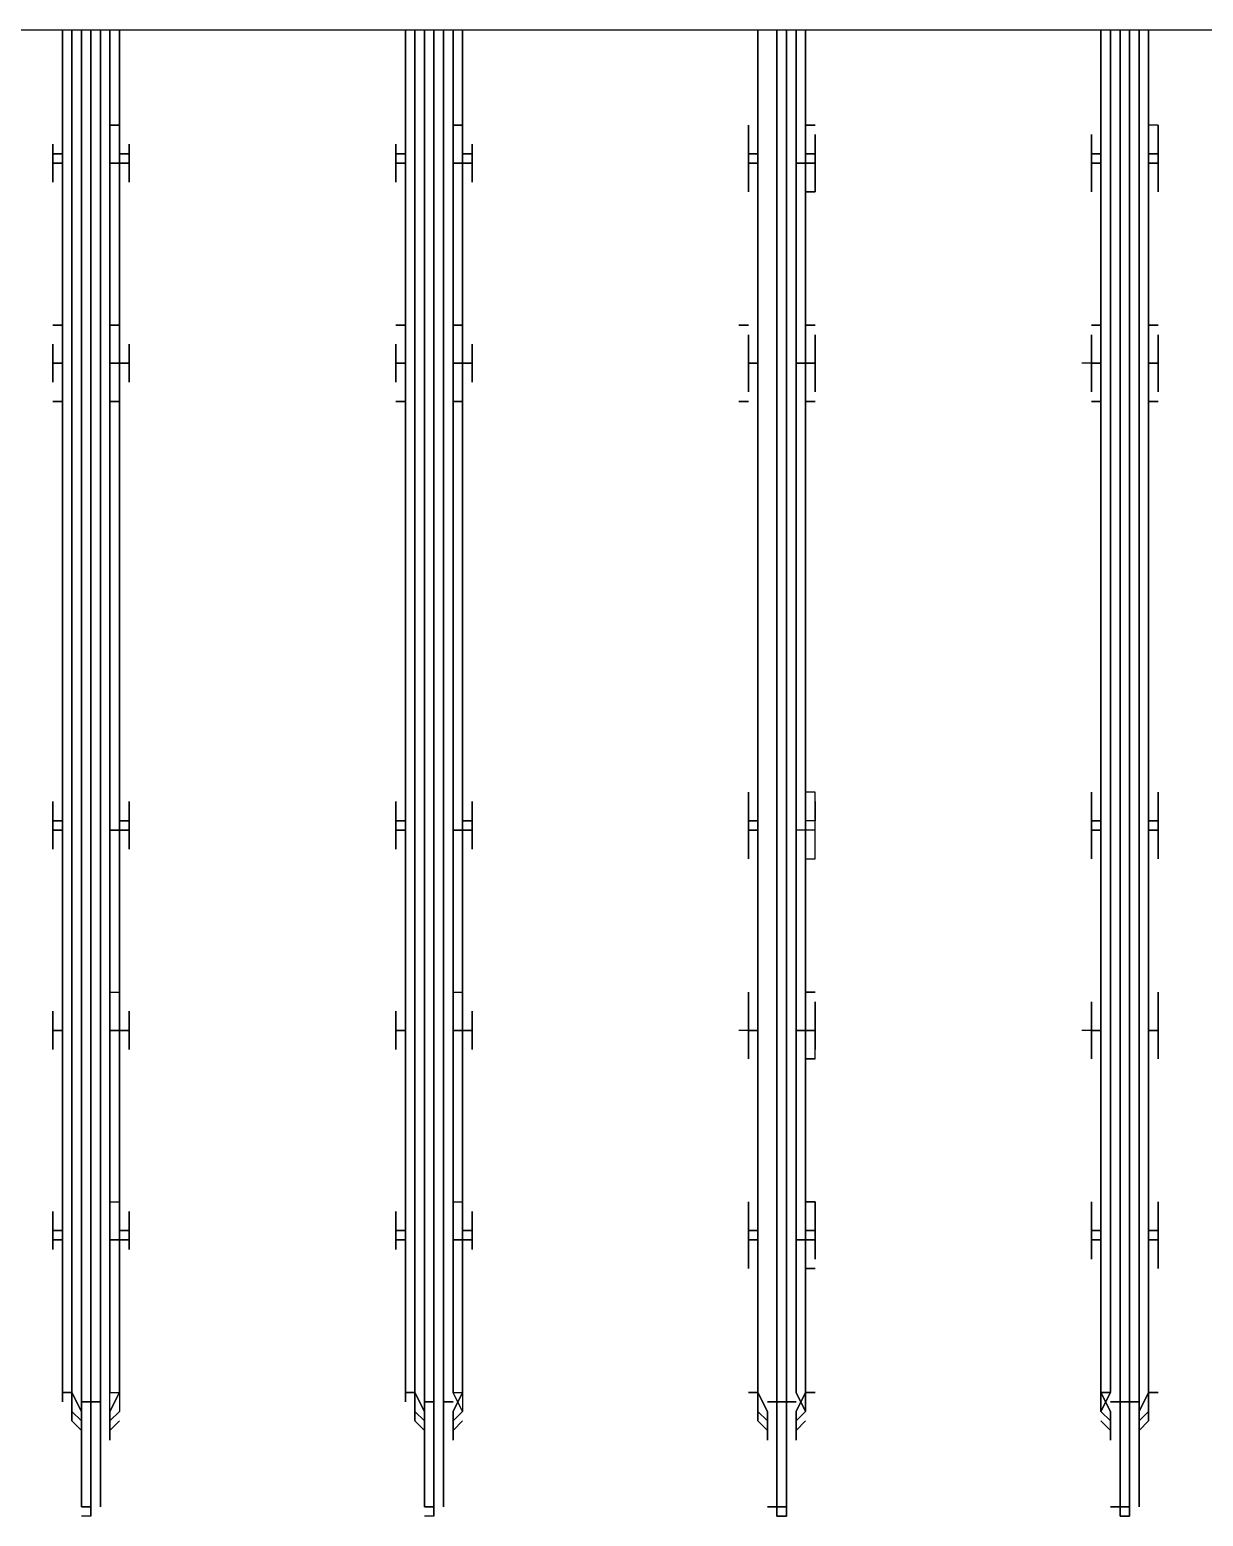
# Model space of a CAD drawing. Header units: metres. Extents: x 531759 to 532310, y 2674774 to 2675087.
# Drawn here: x 532120.488 to 532120.6583, y 2674972.9394 to 2674973.1552 of the extents above; entities that cross this region are included whole.
import ezdxf

# ---------------------------------------------------------------- set-up
doc = ezdxf.new("R2010")
doc.units = ezdxf.units.M
doc.header["$MEASUREMENT"] = 0
doc.layers.add('IDT', color=7, linetype='Continuous')

# ---------------------------------------------------------------- blocks, each defined once
blk = doc.blocks.new('IDT')
at = {"layer": 'IDT', "color": 0, "lineweight": 25}
for p, q in [((17.46103, 14.81944), (17.45965, 14.81944)), ((17.45965, 14.81944), (17.45965, 14.80284)), ((17.45965, 14.80284), (17.45965, 14.81944)), ((17.45965, 14.81944), (17.46103, 14.81944)), ((17.46103, 14.80284), (17.46103, 14.81944)), ((17.46103, 14.81944), (17.46103, 14.80284)), ((17.50944, 14.80284), (17.50944, 14.81944)), ((17.50944, 14.81944), (17.51083, 14.81944)), ((17.51083, 14.81944), (17.50944, 14.81944)), ((17.50944, 14.81944), (17.50944, 14.80284)), ((17.51083, 14.81944), (17.51083, 14.80284)), ((17.51083, 14.80284), (17.51083, 14.81944)), ((17.56062, 14.81944), (17.56062, 14.80284)), ((17.56062, 14.80284), (17.56062, 14.81944)), ((17.56062, 14.81944), (17.56062, 14.80284)), ((17.56062, 14.80284), (17.56062, 14.81944)), ((17.56062, 14.81944), (17.562, 14.81944)), ((17.61041, 14.81944), (17.61041, 14.80284)), ((17.61041, 14.80284), (17.61041, 14.81944)), ((17.61041, 14.81944), (17.61041, 14.80284)), ((17.61041, 14.80284), (17.61041, 14.81944)), ((17.61041, 14.81944), (17.6118, 14.81944)), ((17.45827, 14.80284), (17.45827, 14.81805)), ((17.45827, 14.81805), (17.45827, 14.80284)), ((17.46103, 14.81805), (17.45965, 14.81805)), ((17.45965, 14.81805), (17.46103, 14.81805)), ((17.46103, 14.80284), (17.46103, 14.81805)), ((17.46103, 14.81805), (17.46242, 14.81805)), ((17.46242, 14.81805), (17.46103, 14.81805)), ((17.46103, 14.81805), (17.46103, 14.80284)), ((17.51083, 14.81805), (17.50944, 14.81805)), ((17.50944, 14.81805), (17.50944, 14.80284)), ((17.50944, 14.80284), (17.50944, 14.81805)), ((17.50944, 14.81805), (17.51083, 14.81805)), ((17.51083, 14.80284), (17.51083, 14.81805)), ((17.51083, 14.81805), (17.51221, 14.81805)), ((17.51221, 14.81805), (17.51083, 14.81805)), ((17.51083, 14.81805), (17.51083, 14.80284)), ((17.55924, 14.80284), (17.55924, 14.81805)), ((17.55924, 14.81805), (17.55924, 14.80284)), ((17.562, 14.81805), (17.56062, 14.81805)), ((17.56062, 14.81805), (17.562, 14.81805)), ((17.562, 14.81805), (17.56062, 14.81805)), ((17.56062, 14.81805), (17.562, 14.81805)), ((17.562, 14.81805), (17.562, 14.80284)), ((17.562, 14.80284), (17.562, 14.81805)), ((17.60903, 14.80284), (17.60903, 14.81805)), ((17.60903, 14.81805), (17.60903, 14.80284)), ((17.6118, 14.81805), (17.61041, 14.81805)), ((17.61041, 14.81805), (17.6118, 14.81805)), ((17.6118, 14.81805), (17.61041, 14.81805)), ((17.61041, 14.81805), (17.6118, 14.81805)), ((17.6118, 14.80284), (17.6118, 14.81805)), ((17.6118, 14.81805), (17.6118, 14.80284)), ((17.45827, 14.80699), (17.45688, 14.8056)), ((17.45688, 14.8056), (17.45827, 14.80699)), ((17.45827, 14.80837), (17.45827, 14.80699)), ((17.45827, 14.80699), (17.45827, 14.80837)), ((17.45827, 14.80422), (17.45827, 14.80837)), ((17.45827, 14.80837), (17.45827, 14.80422)), ((17.46242, 14.80422), (17.46242, 14.80837)), ((17.46242, 14.80837), (17.46242, 14.80699)), ((17.46242, 14.80699), (17.46242, 14.80837)), ((17.46242, 14.80837), (17.46242, 14.80422)), ((17.46242, 14.80699), (17.4638, 14.8056)), ((17.4638, 14.8056), (17.46242, 14.80699)), ((17.50806, 14.80699), (17.50668, 14.8056)), ((17.50668, 14.8056), (17.50806, 14.80699)), ((17.50806, 14.80422), (17.50806, 14.80837)), ((17.50806, 14.80837), (17.50806, 14.80699)), ((17.50806, 14.80699), (17.50806, 14.80837)), ((17.50806, 14.80837), (17.50806, 14.80422)), ((17.51221, 14.80699), (17.51221, 14.80837)), ((17.51221, 14.80837), (17.51221, 14.80699)), ((17.51221, 14.80422), (17.51221, 14.80837)), ((17.51221, 14.80837), (17.51221, 14.80422)), ((17.51359, 14.8056), (17.51221, 14.80699)), ((17.51221, 14.80699), (17.51359, 14.8056)), ((17.55785, 14.80699), (17.55647, 14.8056)), ((17.55647, 14.8056), (17.55785, 14.80699)), ((17.55785, 14.80422), (17.55785, 14.80837)), ((17.55785, 14.80837), (17.55785, 14.80699)), ((17.55785, 14.80699), (17.55785, 14.80837)), ((17.55785, 14.80837), (17.55785, 14.80422)), ((17.562, 14.80699), (17.562, 14.80837)), ((17.562, 14.80837), (17.562, 14.80699)), ((17.562, 14.80422), (17.562, 14.80837)), ((17.562, 14.80837), (17.562, 14.80422)), ((17.56339, 14.8056), (17.562, 14.80699)), ((17.562, 14.80699), (17.56339, 14.8056)), ((17.60765, 14.80699), (17.60626, 14.8056)), ((17.60626, 14.8056), (17.60765, 14.80699)), ((17.60765, 14.80422), (17.60765, 14.80837)), ((17.60765, 14.80837), (17.60765, 14.80699)), ((17.60765, 14.80699), (17.60765, 14.80837)), ((17.60765, 14.80837), (17.60765, 14.80422)), ((17.6118, 14.80699), (17.6118, 14.80837)), ((17.6118, 14.80837), (17.6118, 14.80699)), ((17.6118, 14.80422), (17.6118, 14.80837)), ((17.6118, 14.80837), (17.6118, 14.80422)), ((17.61318, 14.8056), (17.6118, 14.80699)), ((17.6118, 14.80699), (17.61318, 14.8056)), ((17.45688, 14.8056), (17.45688, 14.80145)), ((17.45688, 14.80145), (17.45688, 14.8056)), ((17.45688, 14.80422), (17.45827, 14.8056)), ((17.45827, 14.8056), (17.45688, 14.80422)), ((17.45688, 14.80284), (17.45688, 14.80422)), ((17.45688, 14.80422), (17.45688, 14.80284)), ((17.45688, 14.80145), (17.45827, 14.80422)), ((17.45827, 14.80422), (17.45688, 14.80145)), ((17.46242, 14.8056), (17.4638, 14.80422)), ((17.4638, 14.80422), (17.46242, 14.8056)), ((17.46242, 14.8056), (17.4638, 14.80422)), ((17.4638, 14.80422), (17.46242, 14.8056)), ((17.4638, 14.80422), (17.46242, 14.80145)), ((17.4638, 14.80145), (17.46242, 14.80422)), ((17.46242, 14.80422), (17.4638, 14.80145)), ((17.46242, 14.80145), (17.4638, 14.80422)), ((17.4638, 14.80422), (17.4638, 14.80284)), ((17.4638, 14.80284), (17.4638, 14.80422)), ((17.50806, 14.8056), (17.50668, 14.80422)), ((17.50668, 14.80422), (17.50806, 14.8056)), ((17.50806, 14.8056), (17.50668, 14.80422)), ((17.50668, 14.80422), (17.50806, 14.8056)), ((17.50668, 14.80145), (17.50806, 14.80422)), ((17.50806, 14.80422), (17.50668, 14.80145)), ((17.50668, 14.80422), (17.50806, 14.80145)), ((17.50806, 14.80145), (17.50668, 14.80422)), ((17.50668, 14.80422), (17.50668, 14.80284)), ((17.50668, 14.80284), (17.50668, 14.80422)), ((17.51359, 14.80422), (17.51221, 14.8056)), ((17.51221, 14.8056), (17.51359, 14.80422)), ((17.51359, 14.80145), (17.51221, 14.80422)), ((17.51221, 14.80422), (17.51359, 14.80145)), ((17.51359, 14.80145), (17.51359, 14.8056)), ((17.51359, 14.8056), (17.51359, 14.80145)), ((17.51359, 14.80284), (17.51359, 14.80422)), ((17.51359, 14.80422), (17.51359, 14.80284)), ((17.55647, 14.80422), (17.55785, 14.8056)), ((17.55785, 14.8056), (17.55647, 14.80422)), ((17.55647, 14.80422), (17.55785, 14.8056)), ((17.55785, 14.8056), (17.55647, 14.80422)), ((17.55647, 14.80145), (17.55785, 14.80422)), ((17.55785, 14.80422), (17.55647, 14.80145)), ((17.55647, 14.80284), (17.55647, 14.80422)), ((17.55647, 14.80422), (17.55785, 14.80145)), ((17.55647, 14.80284), (17.55647, 14.80422)), ((17.55647, 14.80422), (17.55785, 14.80145)), ((17.562, 14.8056), (17.56339, 14.80422)), ((17.56339, 14.80422), (17.562, 14.8056)), ((17.56339, 14.80145), (17.562, 14.80422)), ((17.562, 14.80422), (17.56339, 14.80145)), ((17.56339, 14.80145), (17.56339, 14.8056)), ((17.56339, 14.8056), (17.56339, 14.80145)), ((17.56339, 14.80422), (17.56339, 14.80284)), ((17.56339, 14.80284), (17.56339, 14.80422)), ((17.60626, 14.80422), (17.60765, 14.8056)), ((17.60626, 14.80422), (17.60765, 14.8056)), ((17.60626, 14.80145), (17.60765, 14.80422)), ((17.60765, 14.80422), (17.60626, 14.80145)), ((17.60626, 14.80284), (17.60626, 14.80422)), ((17.60626, 14.80284), (17.60626, 14.80422)), ((17.60765, 14.8056), (17.60765, 14.80145)), ((17.60765, 14.8056), (17.60765, 14.80145)), ((17.6118, 14.8056), (17.61318, 14.80422)), ((17.61318, 14.80422), (17.6118, 14.8056)), ((17.61318, 14.80145), (17.6118, 14.80422)), ((17.6118, 14.80422), (17.61318, 14.80145)), ((17.61318, 14.80145), (17.61318, 14.8056)), ((17.61318, 14.8056), (17.61318, 14.80145)), ((17.61318, 14.80422), (17.61318, 14.80284)), ((17.61318, 14.80284), (17.61318, 14.80422)), ((17.45688, 14.80145), (17.45688, 14.80284)), ((17.45688, 14.80284), (17.45688, 14.80145)), ((17.45827, 14.80284), (17.45965, 14.80284)), ((17.45965, 14.80284), (17.45827, 14.80284)), ((17.45827, 14.80284), (17.45827, 14.60366)), ((17.45827, 14.60366), (17.45827, 14.80284)), ((17.45965, 14.80284), (17.46103, 14.80284)), ((17.46103, 14.80284), (17.45965, 14.80284)), ((17.45965, 14.60366), (17.45965, 14.80284)), ((17.45965, 14.80284), (17.45965, 14.60366)), ((17.46103, 14.60366), (17.46103, 14.80284)), ((17.46103, 14.80284), (17.46242, 14.80284)), ((17.46242, 14.80284), (17.46103, 14.80284)), ((17.46103, 14.80284), (17.46103, 14.60366)), ((17.46103, 14.80284), (17.46103, 14.60366)), ((17.46103, 14.60366), (17.46103, 14.80284)), ((17.4638, 14.80145), (17.4638, 14.80284)), ((17.4638, 14.80284), (17.4638, 14.80145)), ((17.50668, 14.80284), (17.50668, 14.80145)), ((17.50668, 14.80145), (17.50668, 14.80284)), ((17.50806, 14.80284), (17.50944, 14.80284)), ((17.50944, 14.80284), (17.50806, 14.80284)), ((17.50944, 14.80284), (17.50944, 14.60366)), ((17.50944, 14.60366), (17.50944, 14.80284)), ((17.51083, 14.80284), (17.50944, 14.80284)), ((17.50944, 14.80284), (17.51083, 14.80284)), ((17.50944, 14.60366), (17.50944, 14.80284)), ((17.50944, 14.80284), (17.50944, 14.60366)), ((17.51083, 14.60366), (17.51083, 14.80284)), ((17.51083, 14.80284), (17.51221, 14.80284)), ((17.51221, 14.80284), (17.51083, 14.80284)), ((17.51083, 14.80284), (17.51083, 14.60366)), ((17.51083, 14.80284), (17.51083, 14.60366)), ((17.51083, 14.60366), (17.51083, 14.80284)), ((17.51359, 14.80145), (17.51359, 14.80284)), ((17.51359, 14.80284), (17.51359, 14.80145)), ((17.55647, 14.80145), (17.55647, 14.80284)), ((17.55647, 14.80145), (17.55647, 14.80284)), ((17.55924, 14.80284), (17.55785, 14.80284)), ((17.55785, 14.80284), (17.55924, 14.80284)), ((17.55924, 14.80284), (17.55924, 14.60366)), ((17.55924, 14.60366), (17.55924, 14.80284)), ((17.562, 14.80284), (17.56062, 14.80284)), ((17.56062, 14.80284), (17.562, 14.80284)), ((17.56062, 14.80284), (17.562, 14.80284)), ((17.562, 14.80284), (17.56062, 14.80284)), ((17.56062, 14.60366), (17.56062, 14.80284)), ((17.56062, 14.80284), (17.56062, 14.60366)), ((17.56062, 14.60366), (17.56062, 14.80284)), ((17.56062, 14.80284), (17.56062, 14.60366)), ((17.562, 14.80284), (17.562, 14.60366)), ((17.562, 14.60366), (17.562, 14.80284)), ((17.56477, 14.80145), (17.56477, 14.80284)), ((17.56477, 14.80284), (17.56477, 14.80145)), ((17.60626, 14.80145), (17.60626, 14.80284)), ((17.60626, 14.80145), (17.60626, 14.80284)), ((17.61041, 14.80284), (17.60903, 14.80284)), ((17.60903, 14.80284), (17.60903, 14.60366)), ((17.60903, 14.60366), (17.60903, 14.80284)), ((17.60903, 14.80284), (17.61041, 14.80284)), ((17.61041, 14.80284), (17.6118, 14.80284)), ((17.6118, 14.80284), (17.61041, 14.80284)), ((17.61041, 14.80284), (17.6118, 14.80284)), ((17.6118, 14.80284), (17.61041, 14.80284)), ((17.61041, 14.60366), (17.61041, 14.80284)), ((17.61041, 14.80284), (17.61041, 14.60366)), ((17.61041, 14.60366), (17.61041, 14.80284)), ((17.61041, 14.80284), (17.61041, 14.60366)), ((17.6118, 14.80284), (17.6118, 14.60366)), ((17.6118, 14.60366), (17.6118, 14.80284)), ((17.61456, 14.80145), (17.61456, 14.80284)), ((17.61456, 14.80284), (17.61456, 14.80145)), ((17.4555, 14.80145), (17.45688, 14.80145)), ((17.45688, 14.80145), (17.4555, 14.80145)), ((17.45688, 14.80145), (17.45688, 14.60366)), ((17.45688, 14.60366), (17.45688, 14.80145)), ((17.45688, 14.80145), (17.45688, 14.60366)), ((17.45688, 14.60366), (17.45688, 14.80145)), ((17.46242, 14.80145), (17.4638, 14.80145)), ((17.4638, 14.80145), (17.46242, 14.80145)), ((17.46242, 14.80145), (17.46242, 14.60366)), ((17.46242, 14.60366), (17.46242, 14.80145)), ((17.4638, 14.80145), (17.4638, 14.60366)), ((17.4638, 14.60366), (17.4638, 14.80145)), ((17.50668, 14.80145), (17.50529, 14.80145)), ((17.50529, 14.80145), (17.50668, 14.80145)), ((17.50668, 14.60366), (17.50668, 14.80145)), ((17.50668, 14.80145), (17.50668, 14.60366)), ((17.50806, 14.80145), (17.50806, 14.60366)), ((17.50806, 14.60366), (17.50806, 14.80145)), ((17.51359, 14.80145), (17.51359, 14.60366)), ((17.51359, 14.60366), (17.51359, 14.80145)), ((17.51359, 14.80145), (17.51359, 14.60366)), ((17.51359, 14.60366), (17.51359, 14.80145)), ((17.51359, 14.80145), (17.51498, 14.80145)), ((17.51498, 14.80145), (17.51359, 14.80145)), ((17.55647, 14.60366), (17.55647, 14.80145)), ((17.55647, 14.80145), (17.55647, 14.60366)), ((17.55785, 14.80145), (17.55647, 14.80145)), ((17.55785, 14.80145), (17.55647, 14.80145)), ((17.55785, 14.80145), (17.55785, 14.60366)), ((17.55785, 14.60366), (17.55785, 14.80145)), ((17.56339, 14.80145), (17.56477, 14.80145)), ((17.56477, 14.80145), (17.56339, 14.80145)), ((17.56339, 14.80145), (17.56339, 14.60366)), ((17.56339, 14.60366), (17.56339, 14.80145)), ((17.56477, 14.60366), (17.56477, 14.80145)), ((17.56477, 14.80145), (17.56477, 14.60366)), ((17.60626, 14.60366), (17.60626, 14.80145)), ((17.60626, 14.80145), (17.60626, 14.60366)), ((17.60765, 14.80145), (17.60626, 14.80145)), ((17.60765, 14.80145), (17.60626, 14.80145)), ((17.60765, 14.80145), (17.60765, 14.60366)), ((17.60765, 14.60366), (17.60765, 14.80145)), ((17.61318, 14.80145), (17.61456, 14.80145)), ((17.61456, 14.80145), (17.61318, 14.80145)), ((17.61318, 14.80145), (17.61318, 14.60366)), ((17.61318, 14.60366), (17.61318, 14.80145)), ((17.61456, 14.60366), (17.61456, 14.80145)), ((17.61456, 14.80145), (17.61456, 14.60366)), ((17.4555, 14.77932), (17.4555, 14.78347)), ((17.4555, 14.78347), (17.4555, 14.77932)), ((17.4638, 14.77932), (17.4638, 14.78347)), ((17.4638, 14.78347), (17.4638, 14.77932)), ((17.50668, 14.78347), (17.50529, 14.78347)), ((17.50529, 14.78347), (17.50668, 14.78347)), ((17.50668, 14.78347), (17.50668, 14.77932)), ((17.50668, 14.77932), (17.50668, 14.78347)), ((17.51498, 14.77932), (17.51498, 14.78347)), ((17.51498, 14.78347), (17.51498, 14.77932)), ((17.55647, 14.77932), (17.55647, 14.78347)), ((17.55647, 14.78347), (17.55647, 14.77932)), ((17.56477, 14.77932), (17.56477, 14.78347)), ((17.56477, 14.78347), (17.56477, 14.77379)), ((17.60626, 14.77932), (17.60626, 14.78347)), ((17.60626, 14.78347), (17.60626, 14.77932)), ((17.61456, 14.77932), (17.61456, 14.78347)), ((17.61456, 14.78347), (17.61456, 14.77379)), ((17.4555, 14.78071), (17.4555, 14.78209)), ((17.4555, 14.78209), (17.4555, 14.78071)), ((17.4555, 14.78071), (17.4555, 14.77932)), ((17.4555, 14.77932), (17.4555, 14.78071)), ((17.46518, 14.78209), (17.46518, 14.78071)), ((17.46518, 14.78071), (17.46518, 14.78209)), ((17.46518, 14.78071), (17.46518, 14.77932)), ((17.46518, 14.77932), (17.46518, 14.78071)), ((17.50529, 14.78071), (17.50529, 14.78209)), ((17.50529, 14.78209), (17.50529, 14.78071)), ((17.50529, 14.77932), (17.50529, 14.78071)), ((17.50529, 14.78071), (17.50529, 14.77932)), ((17.51498, 14.78071), (17.51498, 14.78209)), ((17.51498, 14.78209), (17.51498, 14.78071)), ((17.51498, 14.77932), (17.51498, 14.78071)), ((17.51498, 14.78071), (17.51498, 14.77932)), ((17.55509, 14.77932), (17.55509, 14.78071)), ((17.55509, 14.78071), (17.55509, 14.77932)), ((17.55647, 14.78071), (17.55647, 14.78209)), ((17.55647, 14.78209), (17.55647, 14.78071)), ((17.56477, 14.78209), (17.56477, 14.78071)), ((17.56477, 14.78071), (17.56477, 14.78209)), ((17.56615, 14.77932), (17.56615, 14.78071)), ((17.56615, 14.78071), (17.56615, 14.77932)), ((17.60488, 14.77932), (17.60488, 14.78071)), ((17.60488, 14.78071), (17.60488, 14.77932)), ((17.60626, 14.78071), (17.60626, 14.78209)), ((17.60626, 14.78209), (17.60626, 14.78071)), ((17.61456, 14.78209), (17.61456, 14.78071)), ((17.61456, 14.78071), (17.61456, 14.78209)), ((17.61595, 14.77932), (17.61595, 14.78071)), ((17.61595, 14.78071), (17.61595, 14.77932)), ((17.4555, 14.77932), (17.45688, 14.77932)), ((17.45688, 14.77932), (17.4555, 14.77932)), ((17.4555, 14.77932), (17.4555, 14.77794)), ((17.4555, 14.77794), (17.4555, 14.77932)), ((17.4555, 14.77794), (17.4555, 14.77932)), ((17.4555, 14.77932), (17.4555, 14.77794)), ((17.4638, 14.77794), (17.4638, 14.77932)), ((17.4638, 14.77932), (17.4638, 14.77794)), ((17.46518, 14.77932), (17.4638, 14.77932)), ((17.4638, 14.77932), (17.46518, 14.77932)), ((17.46518, 14.77794), (17.46518, 14.77932)), ((17.46518, 14.77932), (17.46518, 14.77794)), ((17.50529, 14.77794), (17.50529, 14.77932)), ((17.50529, 14.77932), (17.50529, 14.77794)), ((17.50668, 14.77932), (17.50529, 14.77932)), ((17.50529, 14.77932), (17.50668, 14.77932)), ((17.50668, 14.77379), (17.50668, 14.77932)), ((17.50668, 14.77932), (17.50806, 14.77932)), ((17.50806, 14.77932), (17.50668, 14.77932)), ((17.50668, 14.77932), (17.50668, 14.77794)), ((17.51359, 14.77932), (17.51498, 14.77932)), ((17.51498, 14.77932), (17.51359, 14.77932)), ((17.51498, 14.77932), (17.51498, 14.77518)), ((17.51498, 14.77794), (17.51498, 14.77932)), ((17.51498, 14.77932), (17.51498, 14.77794)), ((17.51498, 14.77794), (17.51498, 14.77932)), ((17.55509, 14.77794), (17.55509, 14.77932)), ((17.55509, 14.77932), (17.55509, 14.77794)), ((17.55647, 14.77932), (17.55509, 14.77932)), ((17.55509, 14.77932), (17.55647, 14.77932)), ((17.55785, 14.77932), (17.55647, 14.77932)), ((17.55647, 14.77932), (17.55785, 14.77932)), ((17.55647, 14.77794), (17.55647, 14.77932)), ((17.55647, 14.77932), (17.55647, 14.77379)), ((17.56477, 14.77794), (17.56477, 14.77932)), ((17.56477, 14.77932), (17.56615, 14.77932)), ((17.56615, 14.77932), (17.56477, 14.77932)), ((17.56615, 14.77794), (17.56615, 14.77932)), ((17.56615, 14.77932), (17.56615, 14.77794)), ((17.60488, 14.77794), (17.60488, 14.77932)), ((17.60488, 14.77932), (17.60488, 14.77794)), ((17.60626, 14.77932), (17.60488, 14.77932)), ((17.60488, 14.77932), (17.60626, 14.77932)), ((17.60765, 14.77932), (17.60626, 14.77932)), ((17.60626, 14.77932), (17.60765, 14.77932)), ((17.60626, 14.77794), (17.60626, 14.77932)), ((17.60626, 14.77932), (17.60626, 14.77379)), ((17.61456, 14.77794), (17.61456, 14.77932)), ((17.61456, 14.77932), (17.61595, 14.77932)), ((17.61595, 14.77932), (17.61456, 14.77932)), ((17.61595, 14.77794), (17.61595, 14.77932)), ((17.61595, 14.77932), (17.61595, 14.77794)), ((17.4555, 14.77794), (17.45688, 14.77794)), ((17.45688, 14.77794), (17.4555, 14.77794)), ((17.4555, 14.77794), (17.4555, 14.77379)), ((17.4555, 14.77518), (17.4555, 14.77794)), ((17.4555, 14.77794), (17.4555, 14.77379)), ((17.4555, 14.77518), (17.4555, 14.77794)), ((17.4638, 14.77379), (17.4638, 14.77794)), ((17.4638, 14.77794), (17.46518, 14.77794)), ((17.46518, 14.77794), (17.4638, 14.77794)), ((17.4638, 14.77794), (17.4638, 14.77379)), ((17.46518, 14.77518), (17.46518, 14.77794)), ((17.46518, 14.77794), (17.46518, 14.77518)), ((17.50529, 14.77518), (17.50529, 14.77794)), ((17.50529, 14.77794), (17.50529, 14.77518)), ((17.50668, 14.77794), (17.50529, 14.77794)), ((17.50529, 14.77794), (17.50668, 14.77794)), ((17.50668, 14.77794), (17.50668, 14.77379)), ((17.51498, 14.77794), (17.51359, 14.77794)), ((17.51359, 14.77794), (17.51498, 14.77794)), ((17.51498, 14.77518), (17.51498, 14.77794)), ((17.51498, 14.77794), (17.51498, 14.77379)), ((17.51498, 14.77379), (17.51498, 14.77794)), ((17.55647, 14.77794), (17.55509, 14.77794)), ((17.55509, 14.77794), (17.55647, 14.77794)), ((17.55509, 14.77518), (17.55509, 14.77794)), ((17.55509, 14.77794), (17.55509, 14.77518)), ((17.55647, 14.77379), (17.55647, 14.77794)), ((17.56477, 14.77379), (17.56477, 14.77794)), ((17.56477, 14.77794), (17.56615, 14.77794)), ((17.56615, 14.77794), (17.56477, 14.77794)), ((17.56615, 14.77518), (17.56615, 14.77794)), ((17.56615, 14.77794), (17.56615, 14.77518)), ((17.60626, 14.77794), (17.60488, 14.77794)), ((17.60488, 14.77794), (17.60626, 14.77794)), ((17.60488, 14.77518), (17.60488, 14.77794)), ((17.60488, 14.77794), (17.60488, 14.77518)), ((17.60626, 14.77379), (17.60626, 14.77794)), ((17.61456, 14.77379), (17.61456, 14.77794)), ((17.61456, 14.77794), (17.61595, 14.77794)), ((17.61595, 14.77794), (17.61456, 14.77794)), ((17.61595, 14.77518), (17.61595, 14.77794)), ((17.61595, 14.77794), (17.61595, 14.77518)), ((17.4555, 14.77379), (17.4555, 14.77518)), ((17.4555, 14.77379), (17.4555, 14.77518)), ((17.46518, 14.77518), (17.46518, 14.77379)), ((17.46518, 14.77379), (17.46518, 14.77518)), ((17.50529, 14.77379), (17.50529, 14.77518)), ((17.50529, 14.77518), (17.50529, 14.77379)), ((17.51498, 14.77379), (17.51498, 14.77518)), ((17.51498, 14.77518), (17.51498, 14.77379)), ((17.55647, 14.77379), (17.55647, 14.77518)), ((17.55647, 14.77518), (17.55647, 14.77379)), ((17.56477, 14.77518), (17.56477, 14.77379)), ((17.56477, 14.77379), (17.56477, 14.77518)), ((17.60626, 14.77379), (17.60626, 14.77518)), ((17.60626, 14.77518), (17.60626, 14.77379)), ((17.61456, 14.77518), (17.61456, 14.77379)), ((17.61456, 14.77379), (17.61456, 14.77518)), ((17.50529, 14.77379), (17.50668, 14.77379)), ((17.50668, 14.77379), (17.50529, 14.77379)), ((17.55785, 14.77379), (17.55647, 14.77379)), ((17.60765, 14.77379), (17.60626, 14.77379)), ((17.4555, 14.75166), (17.4555, 14.75304)), ((17.4555, 14.75304), (17.4555, 14.75166)), ((17.4555, 14.7489), (17.4555, 14.75304)), ((17.4555, 14.75304), (17.4555, 14.7489)), ((17.4638, 14.7489), (17.4638, 14.75304)), ((17.4638, 14.75304), (17.4638, 14.7489)), ((17.46518, 14.75166), (17.46518, 14.75304)), ((17.46518, 14.75304), (17.46518, 14.75166)), ((17.50529, 14.75304), (17.50529, 14.75166)), ((17.50668, 14.75304), (17.50529, 14.75304)), ((17.50529, 14.75304), (17.50668, 14.75304)), ((17.50529, 14.75304), (17.50529, 14.75166)), ((17.50668, 14.7489), (17.50668, 14.75304)), ((17.50668, 14.75304), (17.50668, 14.7489)), ((17.51498, 14.75166), (17.51498, 14.75304)), ((17.51498, 14.75304), (17.51498, 14.7489)), ((17.51498, 14.75166), (17.51498, 14.75304)), ((17.51498, 14.75304), (17.51498, 14.7489)), ((17.55647, 14.7489), (17.55647, 14.75304)), ((17.55647, 14.75304), (17.55647, 14.75166)), ((17.55647, 14.75166), (17.55647, 14.75304)), ((17.55647, 14.75304), (17.55647, 14.7489)), ((17.56477, 14.75304), (17.56477, 14.75166)), ((17.56477, 14.75166), (17.56477, 14.75304)), ((17.56477, 14.7489), (17.56477, 14.75304)), ((17.56477, 14.75304), (17.56477, 14.7489)), ((17.60626, 14.7489), (17.60626, 14.75304)), ((17.60626, 14.75304), (17.60626, 14.75166)), ((17.60626, 14.75166), (17.60626, 14.75304)), ((17.60626, 14.75304), (17.60626, 14.7489)), ((17.61456, 14.75304), (17.61456, 14.75166)), ((17.61456, 14.75166), (17.61456, 14.75304)), ((17.61456, 14.7489), (17.61456, 14.75304)), ((17.61456, 14.75304), (17.61456, 14.7489)), ((17.4555, 14.75166), (17.4555, 14.7489)), ((17.4555, 14.7489), (17.4555, 14.75166)), ((17.46518, 14.7489), (17.46518, 14.75166)), ((17.46518, 14.75166), (17.46518, 14.7489)), ((17.50529, 14.7489), (17.50529, 14.75166)), ((17.50529, 14.75166), (17.50529, 14.7489)), ((17.51498, 14.74613), (17.51498, 14.75166)), ((17.51498, 14.7489), (17.51498, 14.75166)), ((17.55509, 14.7489), (17.55509, 14.75166)), ((17.55509, 14.75166), (17.55509, 14.7489)), ((17.56615, 14.7489), (17.56615, 14.75166)), ((17.56615, 14.75166), (17.56615, 14.7489)), ((17.60488, 14.7489), (17.60488, 14.75166)), ((17.60488, 14.75166), (17.60488, 14.7489)), ((17.61595, 14.7489), (17.61595, 14.75166)), ((17.61595, 14.75166), (17.61595, 14.7489)), ((17.4555, 14.7489), (17.45688, 14.7489)), ((17.45688, 14.7489), (17.4555, 14.7489)), ((17.4555, 14.74336), (17.4555, 14.7489)), ((17.4555, 14.7489), (17.45688, 14.7489)), ((17.45688, 14.7489), (17.4555, 14.7489)), ((17.4555, 14.7489), (17.4555, 14.74613)), ((17.4555, 14.74613), (17.4555, 14.7489)), ((17.4555, 14.7489), (17.45688, 14.7489)), ((17.45688, 14.7489), (17.4555, 14.7489)), ((17.4555, 14.7489), (17.4555, 14.74336)), ((17.45688, 14.7489), (17.4555, 14.7489)), ((17.4555, 14.7489), (17.45688, 14.7489)), ((17.46518, 14.7489), (17.4638, 14.7489)), ((17.4638, 14.7489), (17.46518, 14.7489)), ((17.46518, 14.7489), (17.4638, 14.7489)), ((17.4638, 14.7489), (17.4638, 14.74336)), ((17.4638, 14.74336), (17.4638, 14.7489)), ((17.4638, 14.7489), (17.46518, 14.7489)), ((17.46518, 14.7489), (17.4638, 14.7489)), ((17.4638, 14.7489), (17.46518, 14.7489)), ((17.46518, 14.7489), (17.46518, 14.74613)), ((17.46518, 14.74613), (17.46518, 14.7489)), ((17.46518, 14.7489), (17.46657, 14.7489)), ((17.50668, 14.7489), (17.50529, 14.7489)), ((17.50529, 14.7489), (17.50668, 14.7489)), ((17.50668, 14.7489), (17.50529, 14.7489)), ((17.50529, 14.7489), (17.50668, 14.7489)), ((17.50668, 14.7489), (17.50529, 14.7489)), ((17.50529, 14.7489), (17.50529, 14.74613)), ((17.50529, 14.74613), (17.50529, 14.7489)), ((17.50668, 14.7489), (17.50806, 14.7489)), ((17.50806, 14.7489), (17.50668, 14.7489)), ((17.50668, 14.7489), (17.50806, 14.7489)), ((17.50806, 14.7489), (17.50668, 14.7489)), ((17.50668, 14.7489), (17.50668, 14.74336)), ((17.50668, 14.74336), (17.50668, 14.7489)), ((17.51359, 14.7489), (17.51498, 14.7489)), ((17.51498, 14.7489), (17.51359, 14.7489)), ((17.51359, 14.7489), (17.51498, 14.7489)), ((17.51498, 14.7489), (17.51359, 14.7489)), ((17.51498, 14.7489), (17.51498, 14.74613)), ((17.51498, 14.7489), (17.51498, 14.74336)), ((17.51498, 14.74336), (17.51498, 14.7489)), ((17.51498, 14.7489), (17.51636, 14.7489)), ((17.55647, 14.7489), (17.55509, 14.7489)), ((17.55509, 14.7489), (17.55647, 14.7489)), ((17.55509, 14.7489), (17.55647, 14.7489)), ((17.55647, 14.7489), (17.55509, 14.7489)), ((17.55509, 14.7489), (17.55509, 14.74613)), ((17.55509, 14.74613), (17.55509, 14.7489)), ((17.55509, 14.7489), (17.55647, 14.7489)), ((17.55647, 14.74336), (17.55647, 14.7489)), ((17.55785, 14.7489), (17.55647, 14.7489)), ((17.55647, 14.7489), (17.55785, 14.7489)), ((17.55785, 14.7489), (17.55647, 14.7489)), ((17.55647, 14.7489), (17.55785, 14.7489)), ((17.55647, 14.7489), (17.55647, 14.74336)), ((17.56477, 14.7489), (17.56615, 14.7489)), ((17.56615, 14.7489), (17.56477, 14.7489)), ((17.56477, 14.7489), (17.56477, 14.74336)), ((17.56477, 14.74336), (17.56477, 14.7489)), ((17.56477, 14.7489), (17.56615, 14.7489)), ((17.56615, 14.7489), (17.56477, 14.7489)), ((17.56477, 14.7489), (17.56615, 14.7489)), ((17.56615, 14.74613), (17.56615, 14.7489)), ((17.56615, 14.7489), (17.56615, 14.74613)), ((17.60626, 14.7489), (17.60488, 14.7489)), ((17.60488, 14.7489), (17.60626, 14.7489)), ((17.60488, 14.7489), (17.60626, 14.7489)), ((17.60626, 14.7489), (17.60488, 14.7489)), ((17.60488, 14.7489), (17.60488, 14.74613)), ((17.60488, 14.74613), (17.60488, 14.7489)), ((17.60488, 14.7489), (17.60626, 14.7489)), ((17.60626, 14.74336), (17.60626, 14.7489)), ((17.60765, 14.7489), (17.60626, 14.7489)), ((17.60626, 14.7489), (17.60765, 14.7489)), ((17.60765, 14.7489), (17.60626, 14.7489)), ((17.60626, 14.7489), (17.60765, 14.7489)), ((17.60626, 14.7489), (17.60626, 14.74336)), ((17.61456, 14.7489), (17.61595, 14.7489)), ((17.61595, 14.7489), (17.61456, 14.7489)), ((17.61456, 14.7489), (17.61456, 14.74336)), ((17.61456, 14.74336), (17.61456, 14.7489)), ((17.61456, 14.7489), (17.61595, 14.7489)), ((17.61595, 14.7489), (17.61456, 14.7489)), ((17.61456, 14.7489), (17.61595, 14.7489)), ((17.61595, 14.74613), (17.61595, 14.7489)), ((17.61595, 14.7489), (17.61595, 14.74613)), ((17.4555, 14.74613), (17.4555, 14.74475)), ((17.4555, 14.74475), (17.4555, 14.74613)), ((17.46518, 14.74613), (17.46518, 14.74475)), ((17.46518, 14.74475), (17.46518, 14.74613)), ((17.50529, 14.74613), (17.50529, 14.74475)), ((17.50529, 14.74475), (17.50529, 14.74613)), ((17.51498, 14.74613), (17.51498, 14.74475)), ((17.51498, 14.74475), (17.51498, 14.74613)), ((17.55647, 14.74475), (17.55647, 14.74613)), ((17.55647, 14.74613), (17.55647, 14.74475)), ((17.56477, 14.74613), (17.56477, 14.74475)), ((17.56477, 14.74475), (17.56477, 14.74613)), ((17.60626, 14.74475), (17.60626, 14.74613)), ((17.60626, 14.74613), (17.60626, 14.74475)), ((17.61456, 14.74613), (17.61456, 14.74475)), ((17.61456, 14.74475), (17.61456, 14.74613)), ((17.50668, 14.74336), (17.50529, 14.74336)), ((17.50529, 14.74336), (17.50668, 14.74336)), ((17.55785, 14.74336), (17.55647, 14.74336)), ((17.60765, 14.74336), (17.60626, 14.74336)), ((17.4555, 14.71985), (17.4555, 14.724)), ((17.4555, 14.724), (17.4555, 14.72262)), ((17.4555, 14.72262), (17.4555, 14.724)), ((17.4555, 14.724), (17.4555, 14.71985)), ((17.4555, 14.72262), (17.4555, 14.71985)), ((17.4555, 14.71985), (17.4555, 14.72262)), ((17.4638, 14.71847), (17.4638, 14.724)), ((17.4638, 14.724), (17.4638, 14.71985)), ((17.46518, 14.72262), (17.46518, 14.724)), ((17.46518, 14.724), (17.46518, 14.72262)), ((17.46518, 14.71985), (17.46518, 14.72262)), ((17.46518, 14.72262), (17.46518, 14.71985)), ((17.50668, 14.724), (17.50529, 14.724)), ((17.50529, 14.724), (17.50529, 14.72262)), ((17.50668, 14.724), (17.50529, 14.724)), ((17.50529, 14.724), (17.50529, 14.72262)), ((17.50529, 14.72262), (17.50529, 14.71985)), ((17.50529, 14.72262), (17.50529, 14.71985)), ((17.50668, 14.71985), (17.50668, 14.724)), ((17.50668, 14.71985), (17.50668, 14.724)), ((17.51498, 14.724), (17.51498, 14.72262)), ((17.51498, 14.72262), (17.51498, 14.724)), ((17.51498, 14.724), (17.51498, 14.71985)), ((17.51498, 14.71985), (17.51498, 14.724)), ((17.51498, 14.71985), (17.51498, 14.72262)), ((17.51498, 14.72262), (17.51498, 14.71847)), ((17.55509, 14.71985), (17.55509, 14.72262)), ((17.55509, 14.72262), (17.55509, 14.71985)), ((17.55647, 14.71985), (17.55647, 14.724)), ((17.55647, 14.724), (17.55647, 14.72262)), ((17.55647, 14.72262), (17.55647, 14.724)), ((17.55647, 14.724), (17.55647, 14.71985)), ((17.56477, 14.71847), (17.56477, 14.724)), ((17.56477, 14.724), (17.56477, 14.72262)), ((17.56477, 14.72262), (17.56477, 14.724)), ((17.56477, 14.724), (17.56477, 14.71985)), ((17.56615, 14.71985), (17.56615, 14.72262)), ((17.56615, 14.72262), (17.56615, 14.71985)), ((17.60488, 14.71985), (17.60488, 14.72262)), ((17.60488, 14.72262), (17.60488, 14.71985)), ((17.60626, 14.71985), (17.60626, 14.724)), ((17.60626, 14.724), (17.60626, 14.72262)), ((17.60626, 14.72262), (17.60626, 14.724)), ((17.60626, 14.724), (17.60626, 14.71985)), ((17.61456, 14.71847), (17.61456, 14.724)), ((17.61456, 14.724), (17.61456, 14.72262)), ((17.61456, 14.72262), (17.61456, 14.724)), ((17.61456, 14.724), (17.61456, 14.71985)), ((17.61595, 14.71985), (17.61595, 14.72262)), ((17.61595, 14.72262), (17.61595, 14.71985)), ((17.4555, 14.71847), (17.4555, 14.71985)), ((17.4555, 14.71985), (17.45688, 14.71985)), ((17.45688, 14.71985), (17.4555, 14.71985)), ((17.4555, 14.71985), (17.4555, 14.71847)), ((17.45688, 14.71985), (17.4555, 14.71985)), ((17.4555, 14.71985), (17.4555, 14.71847)), ((17.4555, 14.7157), (17.4555, 14.71985)), ((17.4555, 14.71985), (17.45688, 14.71985)), ((17.45688, 14.71847), (17.4555, 14.71847)), ((17.4555, 14.71847), (17.45688, 14.71847)), ((17.4555, 14.71847), (17.4555, 14.71432)), ((17.4555, 14.7157), (17.4555, 14.71847)), ((17.4555, 14.71847), (17.4555, 14.71432)), ((17.4638, 14.71985), (17.4638, 14.71432)), ((17.4638, 14.71985), (17.46518, 14.71985)), ((17.46518, 14.71985), (17.4638, 14.71985)), ((17.4638, 14.71432), (17.4638, 14.71847)), ((17.4638, 14.71847), (17.46518, 14.71847)), ((17.46518, 14.71847), (17.4638, 14.71847)), ((17.46518, 14.71847), (17.46518, 14.71985)), ((17.46518, 14.71985), (17.46518, 14.71847)), ((17.46518, 14.7157), (17.46518, 14.71847)), ((17.46518, 14.71847), (17.46518, 14.7157)), ((17.50529, 14.71985), (17.50529, 14.71847)), ((17.50529, 14.71985), (17.50668, 14.71985)), ((17.50529, 14.71985), (17.50668, 14.71985)), ((17.50529, 14.71985), (17.50529, 14.71847)), ((17.50529, 14.7157), (17.50529, 14.71847)), ((17.50529, 14.71847), (17.50668, 14.71847)), ((17.50529, 14.71847), (17.50668, 14.71847)), ((17.50529, 14.71847), (17.50529, 14.7157)), ((17.50668, 14.71985), (17.50806, 14.71985)), ((17.50668, 14.71985), (17.50668, 14.71847)), ((17.50668, 14.71985), (17.50806, 14.71985)), ((17.50668, 14.71985), (17.50668, 14.71432)), ((17.50668, 14.71432), (17.50668, 14.71847)), ((17.51498, 14.71985), (17.51359, 14.71985)), ((17.51359, 14.71985), (17.51498, 14.71985)), ((17.51498, 14.71847), (17.51359, 14.71847)), ((17.51359, 14.71847), (17.51498, 14.71847)), ((17.51498, 14.71847), (17.51498, 14.71985)), ((17.51498, 14.71985), (17.51498, 14.71847)), ((17.51498, 14.71847), (17.51498, 14.71985)), ((17.51498, 14.71847), (17.51498, 14.7157)), ((17.51498, 14.7157), (17.51498, 14.71847)), ((17.51498, 14.71847), (17.51498, 14.71432)), ((17.51498, 14.71432), (17.51498, 14.71847)), ((17.55509, 14.71985), (17.55647, 14.71985)), ((17.55647, 14.71985), (17.55509, 14.71985)), ((17.55509, 14.71847), (17.55509, 14.71985)), ((17.55509, 14.71985), (17.55509, 14.71847)), ((17.55509, 14.7157), (17.55509, 14.71847)), ((17.55509, 14.71847), (17.55647, 14.71847)), ((17.55647, 14.71847), (17.55509, 14.71847)), ((17.55509, 14.71847), (17.55509, 14.7157)), ((17.55647, 14.71432), (17.55647, 14.71985)), ((17.55647, 14.71985), (17.55785, 14.71985)), ((17.55785, 14.71985), (17.55647, 14.71985)), ((17.55647, 14.71985), (17.55647, 14.71847)), ((17.55647, 14.71847), (17.55647, 14.71432)), ((17.56477, 14.71985), (17.56615, 14.71985)), ((17.56615, 14.71985), (17.56477, 14.71985)), ((17.56477, 14.71985), (17.56477, 14.71847)), ((17.56477, 14.71847), (17.56615, 14.71847)), ((17.56615, 14.71847), (17.56477, 14.71847)), ((17.56477, 14.71847), (17.56477, 14.71432)), ((17.56477, 14.71432), (17.56477, 14.71847)), ((17.56615, 14.71847), (17.56615, 14.71985)), ((17.56615, 14.71985), (17.56615, 14.71847)), ((17.56615, 14.7157), (17.56615, 14.71847)), ((17.56615, 14.71847), (17.56615, 14.7157)), ((17.60488, 14.71985), (17.60626, 14.71985)), ((17.60626, 14.71985), (17.60488, 14.71985)), ((17.60488, 14.71847), (17.60488, 14.71985)), ((17.60488, 14.71985), (17.60488, 14.71847)), ((17.60488, 14.7157), (17.60488, 14.71847)), ((17.60488, 14.71847), (17.60626, 14.71847)), ((17.60626, 14.71847), (17.60488, 14.71847)), ((17.60488, 14.71847), (17.60488, 14.7157)), ((17.60626, 14.71432), (17.60626, 14.71985)), ((17.60626, 14.71985), (17.60765, 14.71985)), ((17.60765, 14.71985), (17.60626, 14.71985)), ((17.60626, 14.71985), (17.60626, 14.71847)), ((17.60626, 14.71847), (17.60626, 14.71432)), ((17.61456, 14.71985), (17.61595, 14.71985)), ((17.61595, 14.71985), (17.61456, 14.71985)), ((17.61456, 14.71985), (17.61456, 14.71847)), ((17.61456, 14.71847), (17.61595, 14.71847)), ((17.61595, 14.71847), (17.61456, 14.71847)), ((17.61456, 14.71847), (17.61456, 14.71432)), ((17.61456, 14.71432), (17.61456, 14.71847)), ((17.61595, 14.71847), (17.61595, 14.71985)), ((17.61595, 14.71985), (17.61595, 14.71847)), ((17.61595, 14.7157), (17.61595, 14.71847)), ((17.61595, 14.71847), (17.61595, 14.7157)), ((17.4555, 14.71432), (17.4555, 14.7157)), ((17.4555, 14.71432), (17.4555, 14.7157)), ((17.46518, 14.7157), (17.46518, 14.71432)), ((17.46518, 14.71432), (17.46518, 14.7157)), ((17.50529, 14.7157), (17.50529, 14.71432)), ((17.50529, 14.7157), (17.50529, 14.71432)), ((17.51498, 14.7157), (17.51498, 14.71432)), ((17.51498, 14.71432), (17.51498, 14.7157)), ((17.55647, 14.71432), (17.55647, 14.7157)), ((17.55647, 14.7157), (17.55647, 14.71432)), ((17.56477, 14.7157), (17.56477, 14.71432)), ((17.56477, 14.71432), (17.56477, 14.7157)), ((17.60626, 14.71432), (17.60626, 14.7157)), ((17.60626, 14.7157), (17.60626, 14.71432)), ((17.61456, 14.7157), (17.61456, 14.71432)), ((17.61456, 14.71432), (17.61456, 14.7157)), ((17.50529, 14.71432), (17.50668, 14.71432)), ((17.50529, 14.71432), (17.50668, 14.71432)), ((17.45688, 14.65761), (17.4555, 14.65761)), ((17.4555, 14.65761), (17.45688, 14.65761)), ((17.46518, 14.65761), (17.4638, 14.65761)), ((17.4638, 14.65761), (17.46518, 14.65761)), ((17.50668, 14.65761), (17.50529, 14.65761)), ((17.50529, 14.65761), (17.50668, 14.65761)), ((17.51636, 14.65761), (17.51498, 14.65761)), ((17.51498, 14.65761), (17.51636, 14.65761)), ((17.55785, 14.65761), (17.55647, 14.65761)), ((17.55647, 14.65761), (17.55785, 14.65761)), ((17.56615, 14.65761), (17.56477, 14.65761)), ((17.56477, 14.65761), (17.56615, 14.65761)), ((17.60765, 14.65761), (17.60626, 14.65761)), ((17.60626, 14.65761), (17.60765, 14.65761)), ((17.61595, 14.65761), (17.61456, 14.65761)), ((17.61456, 14.65761), (17.61595, 14.65761)), ((17.4555, 14.65622), (17.4555, 14.65484)), ((17.4555, 14.65207), (17.4555, 14.65622)), ((17.4555, 14.65622), (17.4555, 14.65484)), ((17.4555, 14.65207), (17.4555, 14.65622)), ((17.4638, 14.65207), (17.4638, 14.65622)), ((17.4638, 14.65622), (17.4638, 14.64793)), ((17.46518, 14.65484), (17.46518, 14.65622)), ((17.46518, 14.65622), (17.46518, 14.65484)), ((17.50529, 14.65484), (17.50529, 14.65622)), ((17.50529, 14.65622), (17.50529, 14.65484)), ((17.50668, 14.65207), (17.50668, 14.65622)), ((17.50668, 14.65622), (17.50668, 14.65207)), ((17.51498, 14.65484), (17.51498, 14.65622)), ((17.51498, 14.65622), (17.51498, 14.65207)), ((17.51498, 14.65484), (17.51498, 14.65622)), ((17.51498, 14.65622), (17.51498, 14.65207)), ((17.55647, 14.65484), (17.55647, 14.65622)), ((17.55647, 14.65622), (17.55647, 14.65484)), ((17.55647, 14.65207), (17.55647, 14.65622)), ((17.55647, 14.65622), (17.55647, 14.65207)), ((17.56477, 14.65622), (17.56477, 14.65484)), ((17.56477, 14.65484), (17.56477, 14.65622)), ((17.56477, 14.65622), (17.56477, 14.65207)), ((17.56477, 14.65207), (17.56477, 14.65622)), ((17.60626, 14.65484), (17.60626, 14.65622)), ((17.60626, 14.65622), (17.60626, 14.65484)), ((17.60626, 14.65207), (17.60626, 14.65622)), ((17.60626, 14.65622), (17.60626, 14.65207)), ((17.61456, 14.65622), (17.61456, 14.65484)), ((17.61456, 14.65484), (17.61456, 14.65622)), ((17.61456, 14.65622), (17.61456, 14.65207)), ((17.61456, 14.65207), (17.61456, 14.65622)), ((17.4555, 14.65484), (17.4555, 14.65207)), ((17.4555, 14.65484), (17.4555, 14.65207)), ((17.46518, 14.65207), (17.46518, 14.65484)), ((17.46518, 14.65484), (17.46518, 14.65207)), ((17.50529, 14.65484), (17.50529, 14.65207)), ((17.50529, 14.65207), (17.50529, 14.65484)), ((17.51498, 14.65207), (17.51498, 14.65484)), ((17.51498, 14.65207), (17.51498, 14.65484)), ((17.55509, 14.65207), (17.55509, 14.65484)), ((17.55509, 14.65484), (17.55509, 14.65207)), ((17.56615, 14.65207), (17.56615, 14.65484)), ((17.56615, 14.65484), (17.56615, 14.65207)), ((17.60488, 14.65207), (17.60488, 14.65484)), ((17.60488, 14.65484), (17.60488, 14.65207)), ((17.61595, 14.65207), (17.61595, 14.65484)), ((17.61595, 14.65484), (17.61595, 14.65207)), ((17.4555, 14.64793), (17.4555, 14.65207)), ((17.45688, 14.65207), (17.4555, 14.65207)), ((17.4555, 14.65207), (17.45688, 14.65207)), ((17.4555, 14.64793), (17.4555, 14.65207)), ((17.4555, 14.65207), (17.45688, 14.65207)), ((17.45688, 14.65207), (17.4555, 14.65207)), ((17.4555, 14.65207), (17.45688, 14.65207)), ((17.45688, 14.65207), (17.4555, 14.65207)), ((17.4555, 14.65207), (17.4555, 14.64931)), ((17.4555, 14.65207), (17.45688, 14.65207)), ((17.45688, 14.65207), (17.4555, 14.65207)), ((17.4555, 14.65207), (17.4555, 14.64931)), ((17.46518, 14.65207), (17.4638, 14.65207)), ((17.4638, 14.65207), (17.46518, 14.65207)), ((17.46518, 14.65207), (17.4638, 14.65207)), ((17.4638, 14.64793), (17.4638, 14.65207)), ((17.4638, 14.65207), (17.46518, 14.65207)), ((17.46518, 14.65207), (17.4638, 14.65207)), ((17.4638, 14.65207), (17.46518, 14.65207)), ((17.46518, 14.65207), (17.46518, 14.64931)), ((17.46518, 14.64931), (17.46518, 14.65207)), ((17.46518, 14.65207), (17.46657, 14.65207)), ((17.50668, 14.65207), (17.50529, 14.65207)), ((17.50529, 14.65207), (17.50668, 14.65207)), ((17.50529, 14.65207), (17.50668, 14.65207)), ((17.50668, 14.65207), (17.50529, 14.65207)), ((17.50529, 14.64931), (17.50529, 14.65207)), ((17.50529, 14.65207), (17.50529, 14.64931)), ((17.50806, 14.65207), (17.50668, 14.65207)), ((17.50668, 14.65207), (17.50806, 14.65207)), ((17.50668, 14.65207), (17.50668, 14.64793)), ((17.50668, 14.64793), (17.50668, 14.65207)), ((17.50668, 14.65207), (17.50806, 14.65207)), ((17.51498, 14.65207), (17.51359, 14.65207)), ((17.51359, 14.65207), (17.51498, 14.65207)), ((17.51498, 14.65207), (17.51359, 14.65207)), ((17.51359, 14.65207), (17.51498, 14.65207)), ((17.51498, 14.64931), (17.51498, 14.65207)), ((17.51498, 14.65207), (17.51498, 14.64793)), ((17.51498, 14.64931), (17.51498, 14.65207)), ((17.51498, 14.65207), (17.51498, 14.64793)), ((17.55647, 14.65207), (17.55509, 14.65207)), ((17.55509, 14.65207), (17.55509, 14.64931)), ((17.55509, 14.64931), (17.55509, 14.65207)), ((17.55509, 14.65207), (17.55647, 14.65207)), ((17.55647, 14.65207), (17.55509, 14.65207)), ((17.55509, 14.65207), (17.55647, 14.65207)), ((17.55647, 14.65207), (17.55647, 14.64793)), ((17.55647, 14.64793), (17.55647, 14.65207)), ((17.55647, 14.65207), (17.55785, 14.65207)), ((17.55785, 14.65207), (17.55647, 14.65207)), ((17.55647, 14.65207), (17.55785, 14.65207)), ((17.56477, 14.65207), (17.56615, 14.65207)), ((17.56615, 14.65207), (17.56477, 14.65207)), ((17.56477, 14.65207), (17.56477, 14.64793)), ((17.56477, 14.64793), (17.56477, 14.65207)), ((17.56477, 14.65207), (17.56615, 14.65207)), ((17.56615, 14.65207), (17.56477, 14.65207)), ((17.56477, 14.65207), (17.56615, 14.65207)), ((17.56615, 14.65207), (17.56615, 14.64931)), ((17.56615, 14.64931), (17.56615, 14.65207)), ((17.60626, 14.65207), (17.60488, 14.65207)), ((17.60488, 14.65207), (17.60488, 14.64931)), ((17.60488, 14.64931), (17.60488, 14.65207)), ((17.60488, 14.65207), (17.60626, 14.65207)), ((17.60626, 14.65207), (17.60488, 14.65207)), ((17.60488, 14.65207), (17.60626, 14.65207)), ((17.60626, 14.65207), (17.60626, 14.64793)), ((17.60626, 14.64793), (17.60626, 14.65207)), ((17.60626, 14.65207), (17.60765, 14.65207)), ((17.60765, 14.65207), (17.60626, 14.65207)), ((17.60626, 14.65207), (17.60765, 14.65207)), ((17.61456, 14.65207), (17.61595, 14.65207)), ((17.61595, 14.65207), (17.61456, 14.65207)), ((17.61456, 14.65207), (17.61456, 14.64793)), ((17.61456, 14.64793), (17.61456, 14.65207)), ((17.61456, 14.65207), (17.61595, 14.65207)), ((17.61595, 14.65207), (17.61456, 14.65207)), ((17.61456, 14.65207), (17.61595, 14.65207)), ((17.61595, 14.65207), (17.61595, 14.64931)), ((17.61595, 14.64931), (17.61595, 14.65207)), ((17.4555, 14.64931), (17.4555, 14.64793)), ((17.4555, 14.64931), (17.4555, 14.64793)), ((17.46518, 14.64931), (17.46518, 14.64793)), ((17.46518, 14.64793), (17.46518, 14.64931)), ((17.50529, 14.64931), (17.50529, 14.64793)), ((17.50529, 14.64793), (17.50529, 14.64931)), ((17.51498, 14.64793), (17.51498, 14.64931)), ((17.51498, 14.64793), (17.51498, 14.64931)), ((17.55647, 14.64793), (17.55647, 14.64931)), ((17.55647, 14.64931), (17.55647, 14.64793)), ((17.56477, 14.64793), (17.56477, 14.64931)), ((17.56477, 14.64931), (17.56477, 14.64793)), ((17.60626, 14.64793), (17.60626, 14.64931)), ((17.60626, 14.64931), (17.60626, 14.64793)), ((17.61456, 14.64793), (17.61456, 14.64931)), ((17.61456, 14.64931), (17.61456, 14.64793)), ((17.45688, 14.64654), (17.4555, 14.64654)), ((17.4555, 14.64654), (17.45688, 14.64654)), ((17.46518, 14.64654), (17.4638, 14.64654)), ((17.4638, 14.64654), (17.46518, 14.64654)), ((17.50668, 14.64654), (17.50529, 14.64654)), ((17.50529, 14.64654), (17.50668, 14.64654)), ((17.51636, 14.64654), (17.51498, 14.64654)), ((17.51498, 14.64654), (17.51636, 14.64654)), ((17.55785, 14.64654), (17.55647, 14.64654)), ((17.55647, 14.64654), (17.55785, 14.64654)), ((17.56615, 14.64654), (17.56477, 14.64654)), ((17.56477, 14.64654), (17.56615, 14.64654)), ((17.60765, 14.64654), (17.60626, 14.64654)), ((17.60626, 14.64654), (17.60765, 14.64654)), ((17.61595, 14.64654), (17.61456, 14.64654)), ((17.61456, 14.64654), (17.61595, 14.64654)), ((17.4555, 14.62303), (17.4555, 14.62718)), ((17.4555, 14.62718), (17.4555, 14.62579)), ((17.4555, 14.62303), (17.4555, 14.62718)), ((17.4555, 14.62718), (17.4555, 14.62579)), ((17.4638, 14.62303), (17.4638, 14.62718)), ((17.4638, 14.62718), (17.4638, 14.62303)), ((17.46518, 14.62579), (17.46518, 14.62718)), ((17.46518, 14.62718), (17.46518, 14.62579)), ((17.50529, 14.62579), (17.50529, 14.62718)), ((17.50529, 14.62718), (17.50529, 14.62579)), ((17.50668, 14.62718), (17.50529, 14.62718)), ((17.50529, 14.62718), (17.50668, 14.62718)), ((17.50668, 14.62303), (17.50668, 14.62718)), ((17.50668, 14.62718), (17.50668, 14.62303)), ((17.51498, 14.62718), (17.51498, 14.62579)), ((17.51498, 14.62579), (17.51498, 14.62718)), ((17.51498, 14.62718), (17.51498, 14.62303)), ((17.51498, 14.62303), (17.51498, 14.62718)), ((17.55647, 14.62718), (17.55647, 14.62303)), ((17.55647, 14.62303), (17.55647, 14.62718)), ((17.55647, 14.62718), (17.55647, 14.62579)), ((17.55647, 14.62579), (17.55647, 14.62718)), ((17.56477, 14.62303), (17.56477, 14.62718)), ((17.56477, 14.62718), (17.56477, 14.62579)), ((17.56477, 14.62579), (17.56477, 14.62718)), ((17.56477, 14.62718), (17.56477, 14.62303)), ((17.60626, 14.62718), (17.60626, 14.62303)), ((17.60626, 14.62303), (17.60626, 14.62718)), ((17.60626, 14.62718), (17.60626, 14.62579)), ((17.60626, 14.62579), (17.60626, 14.62718)), ((17.61456, 14.62303), (17.61456, 14.62718)), ((17.61456, 14.62718), (17.61456, 14.62579)), ((17.61456, 14.62579), (17.61456, 14.62718)), ((17.61456, 14.62718), (17.61456, 14.62303)), ((17.4555, 14.62579), (17.4555, 14.62303)), ((17.4555, 14.62579), (17.4555, 14.62303)), ((17.46518, 14.62303), (17.46518, 14.62579)), ((17.46518, 14.62579), (17.46518, 14.62303)), ((17.50529, 14.62579), (17.50529, 14.62303)), ((17.50529, 14.62303), (17.50529, 14.62579)), ((17.51498, 14.62303), (17.51498, 14.62579)), ((17.51498, 14.62579), (17.51498, 14.62165)), ((17.55509, 14.62303), (17.55509, 14.62579)), ((17.55509, 14.62579), (17.55509, 14.62303)), ((17.56615, 14.62303), (17.56615, 14.62579)), ((17.56615, 14.62579), (17.56615, 14.62303)), ((17.60488, 14.62303), (17.60488, 14.62579)), ((17.60488, 14.62579), (17.60488, 14.62303)), ((17.61595, 14.62303), (17.61595, 14.62579)), ((17.61595, 14.62579), (17.61595, 14.62303)), ((17.4555, 14.62165), (17.4555, 14.62303)), ((17.4555, 14.62303), (17.45688, 14.62303)), ((17.45688, 14.62303), (17.4555, 14.62303)), ((17.4555, 14.62303), (17.45688, 14.62303)), ((17.45688, 14.62303), (17.4555, 14.62303)), ((17.4555, 14.62303), (17.4555, 14.62165)), ((17.4555, 14.62303), (17.4555, 14.62165)), ((17.4555, 14.62026), (17.4555, 14.62303)), ((17.4638, 14.62303), (17.4638, 14.62165)), ((17.4638, 14.62165), (17.4638, 14.62303)), ((17.4638, 14.62303), (17.46518, 14.62303)), ((17.46518, 14.62303), (17.4638, 14.62303)), ((17.46518, 14.62165), (17.46518, 14.62303)), ((17.46518, 14.62303), (17.46518, 14.62165)), ((17.50668, 14.62303), (17.50529, 14.62303)), ((17.50529, 14.62303), (17.50529, 14.62165)), ((17.50529, 14.62165), (17.50529, 14.62303)), ((17.50529, 14.62303), (17.50668, 14.62303)), ((17.50668, 14.62165), (17.50668, 14.62303)), ((17.50668, 14.62303), (17.50668, 14.62165)), ((17.50668, 14.62303), (17.50806, 14.62303)), ((17.50806, 14.62303), (17.50668, 14.62303)), ((17.51498, 14.62303), (17.51359, 14.62303)), ((17.51359, 14.62303), (17.51498, 14.62303)), ((17.51498, 14.62165), (17.51498, 14.62303)), ((17.51498, 14.62303), (17.51498, 14.62165)), ((17.51498, 14.62165), (17.51498, 14.62303)), ((17.55509, 14.62303), (17.55647, 14.62303)), ((17.55647, 14.62303), (17.55509, 14.62303)), ((17.55509, 14.62165), (17.55509, 14.62303)), ((17.55509, 14.62303), (17.55509, 14.62165)), ((17.55647, 14.62303), (17.55647, 14.62165)), ((17.55647, 14.62165), (17.55647, 14.62303)), ((17.55647, 14.62303), (17.55785, 14.62303)), ((17.55785, 14.62303), (17.55647, 14.62303)), ((17.56477, 14.62303), (17.56477, 14.6175)), ((17.56477, 14.6175), (17.56477, 14.62303)), ((17.56477, 14.62303), (17.56615, 14.62303)), ((17.56615, 14.62303), (17.56477, 14.62303)), ((17.56615, 14.62165), (17.56615, 14.62303)), ((17.56615, 14.62303), (17.56615, 14.62165)), ((17.60488, 14.62303), (17.60626, 14.62303)), ((17.60626, 14.62303), (17.60488, 14.62303)), ((17.60488, 14.62165), (17.60488, 14.62303)), ((17.60488, 14.62303), (17.60488, 14.62165)), ((17.60626, 14.62303), (17.60626, 14.62165)), ((17.60626, 14.62165), (17.60626, 14.62303)), ((17.60626, 14.62303), (17.60765, 14.62303)), ((17.60765, 14.62303), (17.60626, 14.62303)), ((17.61456, 14.62303), (17.61456, 14.6175)), ((17.61456, 14.6175), (17.61456, 14.62303)), ((17.61456, 14.62303), (17.61595, 14.62303)), ((17.61595, 14.62303), (17.61456, 14.62303)), ((17.61595, 14.62165), (17.61595, 14.62303)), ((17.61595, 14.62303), (17.61595, 14.62165)), ((17.45688, 14.62165), (17.4555, 14.62165)), ((17.4555, 14.62165), (17.4555, 14.6175)), ((17.4555, 14.6175), (17.4555, 14.62165)), ((17.4555, 14.62165), (17.45688, 14.62165)), ((17.4555, 14.62165), (17.4555, 14.62026)), ((17.4638, 14.6175), (17.4638, 14.62165)), ((17.4638, 14.62165), (17.4638, 14.6175)), ((17.4638, 14.62165), (17.46518, 14.62165)), ((17.46518, 14.62165), (17.4638, 14.62165)), ((17.46518, 14.62026), (17.46518, 14.62165)), ((17.46518, 14.62165), (17.46518, 14.62026)), ((17.50529, 14.62165), (17.50668, 14.62165)), ((17.50529, 14.62026), (17.50529, 14.62165)), ((17.50529, 14.62165), (17.50529, 14.62026)), ((17.50668, 14.62165), (17.50529, 14.62165)), ((17.50668, 14.6175), (17.50668, 14.62165)), ((17.50668, 14.62165), (17.50668, 14.6175)), ((17.51359, 14.62165), (17.51498, 14.62165)), ((17.51498, 14.62165), (17.51359, 14.62165)), ((17.51498, 14.62165), (17.51498, 14.6175)), ((17.51498, 14.6175), (17.51498, 14.62165)), ((17.51498, 14.62026), (17.51498, 14.62165)), ((17.51498, 14.62165), (17.51498, 14.62026)), ((17.55647, 14.62165), (17.55509, 14.62165)), ((17.55509, 14.62165), (17.55647, 14.62165)), ((17.55509, 14.62026), (17.55509, 14.62165)), ((17.55509, 14.62165), (17.55509, 14.62026)), ((17.55647, 14.62165), (17.55647, 14.6175)), ((17.55647, 14.6175), (17.55647, 14.62165)), ((17.56477, 14.62165), (17.56615, 14.62165)), ((17.56615, 14.62165), (17.56477, 14.62165)), ((17.56615, 14.62026), (17.56615, 14.62165)), ((17.56615, 14.62165), (17.56615, 14.62026)), ((17.60626, 14.62165), (17.60488, 14.62165)), ((17.60488, 14.62165), (17.60626, 14.62165)), ((17.60488, 14.62026), (17.60488, 14.62165)), ((17.60488, 14.62165), (17.60488, 14.62026)), ((17.60626, 14.62165), (17.60626, 14.6175)), ((17.60626, 14.6175), (17.60626, 14.62165)), ((17.61456, 14.62165), (17.61595, 14.62165)), ((17.61595, 14.62165), (17.61456, 14.62165)), ((17.61595, 14.62026), (17.61595, 14.62165)), ((17.61595, 14.62165), (17.61595, 14.62026)), ((17.4555, 14.62026), (17.4555, 14.61888)), ((17.4555, 14.61888), (17.4555, 14.62026)), ((17.46518, 14.62026), (17.46518, 14.61888)), ((17.46518, 14.61888), (17.46518, 14.62026)), ((17.50529, 14.62026), (17.50529, 14.61888)), ((17.50529, 14.61888), (17.50529, 14.62026)), ((17.51498, 14.62026), (17.51498, 14.61888)), ((17.51498, 14.61888), (17.51498, 14.62026)), ((17.55647, 14.61888), (17.55647, 14.62026)), ((17.55647, 14.62026), (17.55647, 14.61888)), ((17.56477, 14.62026), (17.56477, 14.61888)), ((17.56477, 14.61888), (17.56477, 14.62026)), ((17.60626, 14.61888), (17.60626, 14.62026)), ((17.60626, 14.62026), (17.60626, 14.61888)), ((17.61456, 14.62026), (17.61456, 14.61888)), ((17.61456, 14.61888), (17.61456, 14.62026)), ((17.4555, 14.6175), (17.45688, 14.6175)), ((17.50668, 14.6175), (17.50529, 14.6175)), ((17.50529, 14.6175), (17.50668, 14.6175)), ((17.55785, 14.6175), (17.55647, 14.6175)), ((17.55647, 14.6175), (17.55785, 14.6175)), ((17.60765, 14.6175), (17.60626, 14.6175)), ((17.60626, 14.6175), (17.60765, 14.6175)), ((17.78054, 14.60366), (17.3158, 14.60366))]:
    blk.add_line(p, q, dxfattribs=at)

msp = doc.modelspace()

# ---------------------------------------------------------------- block references
at = {"layer": 'IDT', "color": 8, "rotation": 180}
msp.add_blockref('IDT', (532138.10728, 2674987.75885), dxfattribs=at)

doc.saveas('drawing.dxf')
